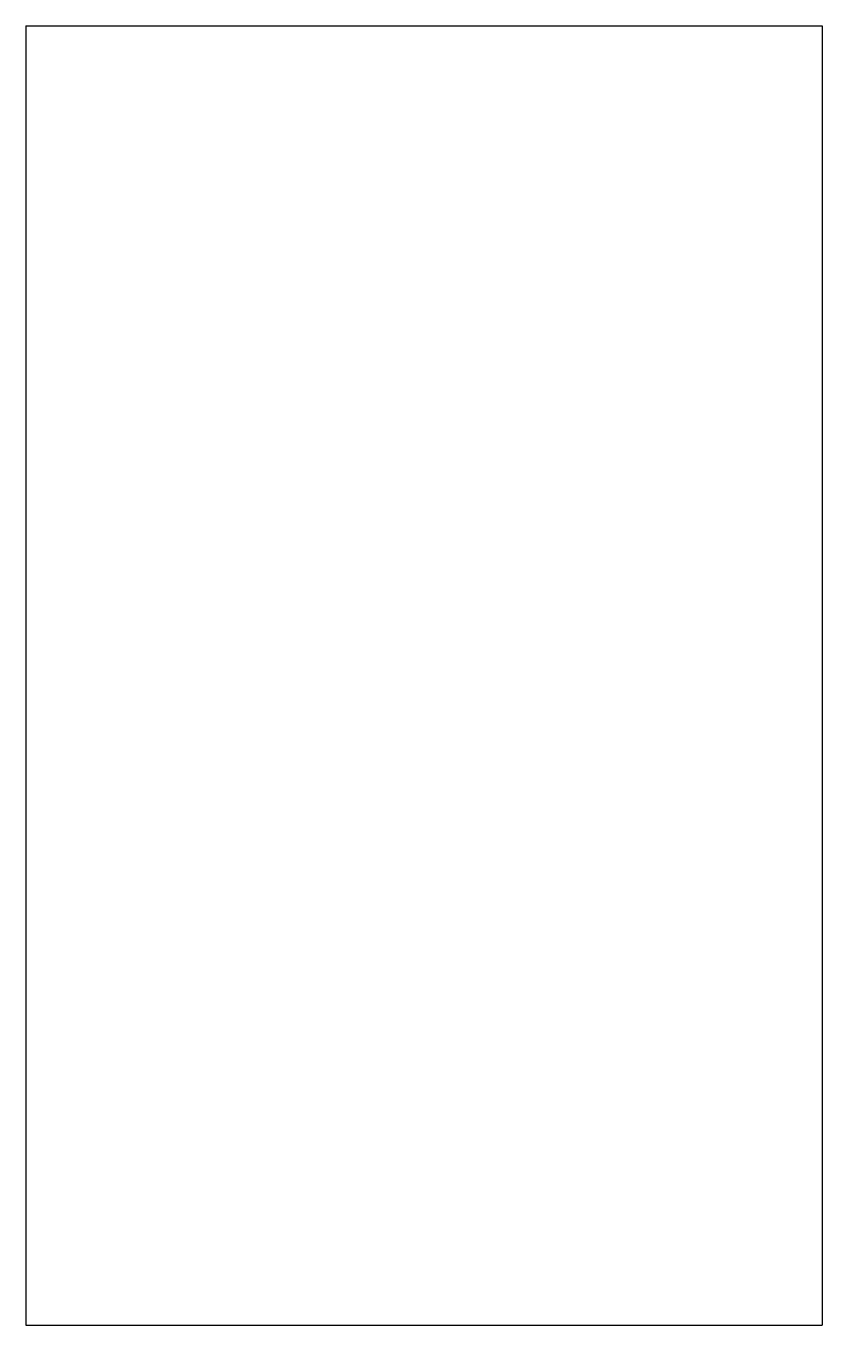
# Model space of a CAD drawing. Header units: millimetres. Extents: x 0 to 24.5, y 0 to 40.
import ezdxf

# ---------------------------------------------------------------- set-up
doc = ezdxf.new("R2010")
doc.units = ezdxf.units.MM

msp = doc.modelspace()

# ---------------------------------------------------------------- linework, layer by layer
for p, q in [((0, 40, 2), (0, 0, 2)), ((0, 40, 2), (24.5, 40, 2)), ((24.5, 40, 2), (24.5, 0, 2)), ((0, 0, 2), (24.5, 0, 2))]:
    msp.add_line(p, q)

doc.saveas('drawing.dxf')
